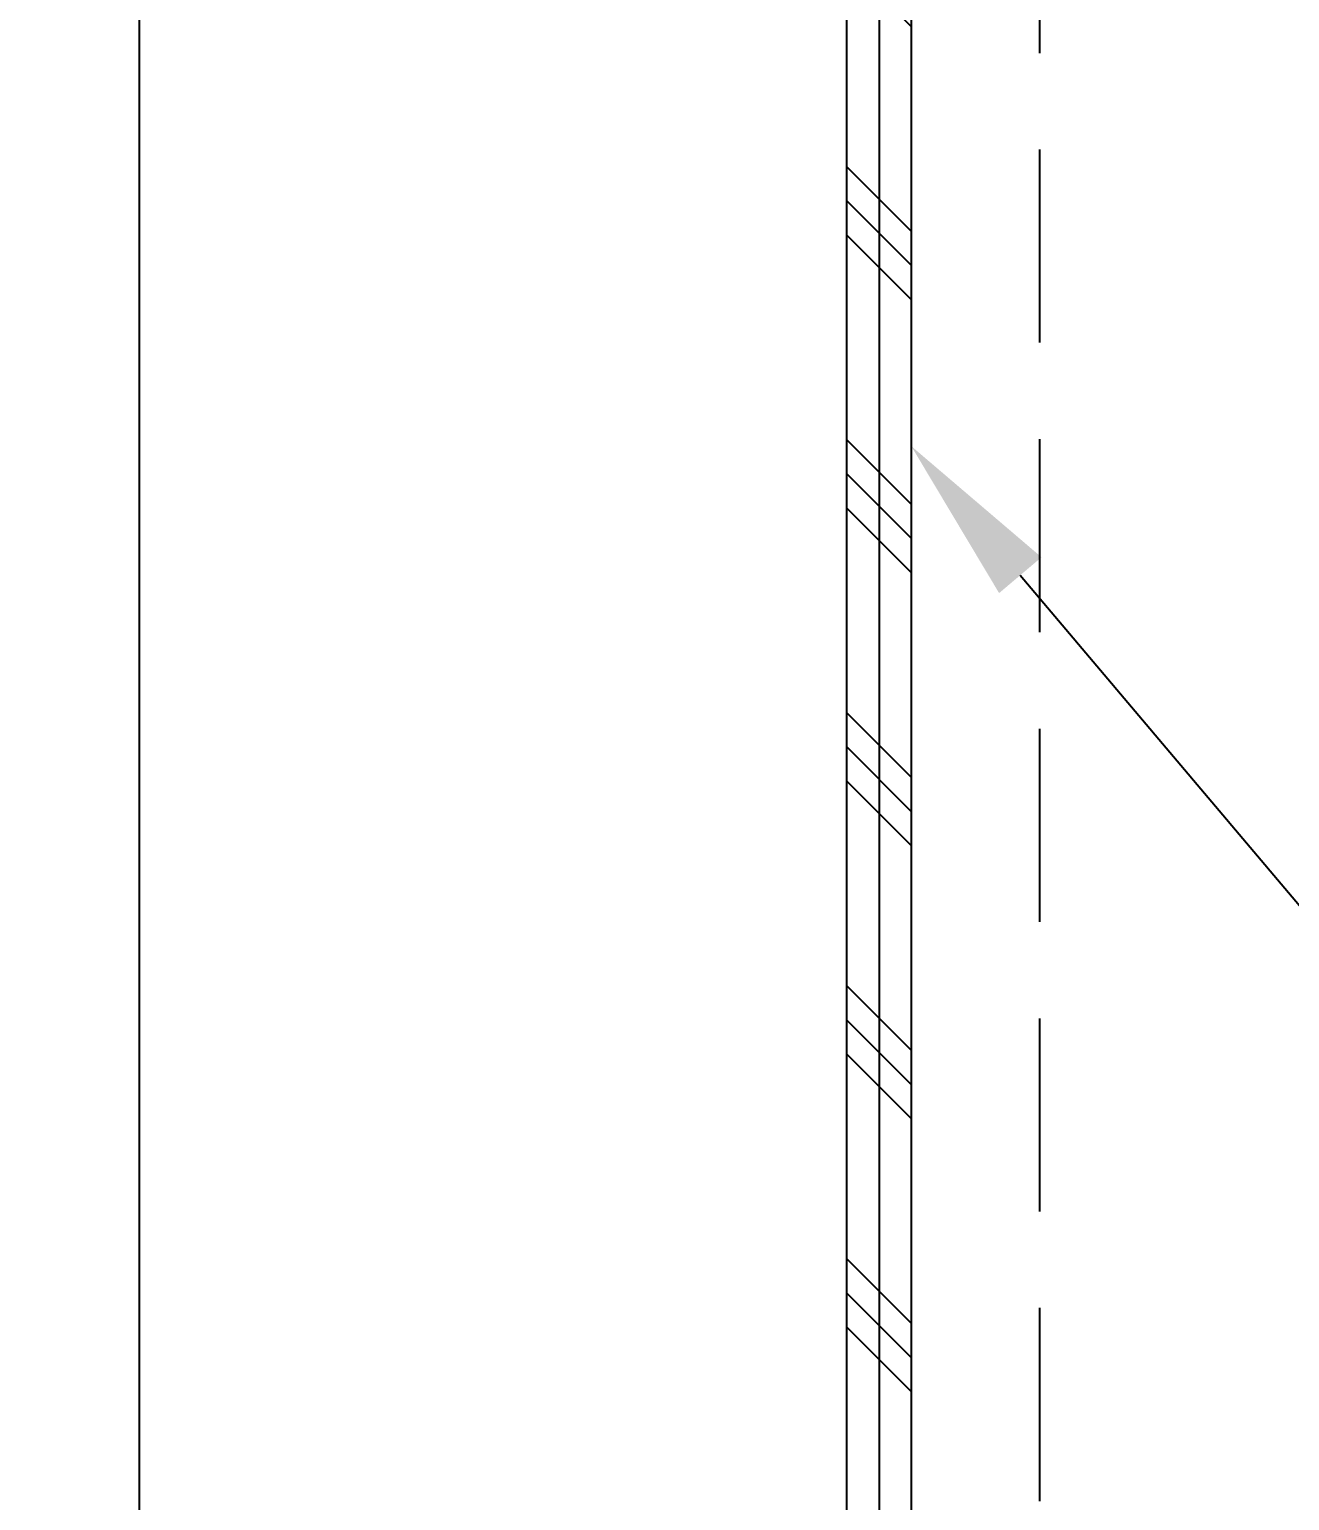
# Model space of a CAD drawing. Header units: inches. Extents: x -2661 to 42767, y -1222 to 9099.
# Drawn here: x 732.23 to 742.02, y 2418.18 to 2429.61 of the extents above; entities that cross this region are included whole.
import ezdxf
from ezdxf import colors
from ezdxf.entities.mleader import LeaderData, LeaderLine
from ezdxf.math import Vec2, Vec3

# ---------------------------------------------------------------- set-up
doc = ezdxf.new("R2010")
doc.units = ezdxf.units.IN
doc.header["$LTSCALE"] = 12
doc.header["$MEASUREMENT"] = 0
doc.linetypes.add('HIDDEN2', pattern=[0.1875, 0.125, -0.0625])
for name, color, linetype in [('S-ANNO-NOTE', 4, 'CONTINUOUS'), ('S-ARCH-FINISHES', 1, 'HIDDEN2'), ('S-WOOD', 3, 'CONTINUOUS')]:
    doc.layers.add(name, color=color, linetype=linetype)
doc.styles.add('Arial', font='arial.ttf', dxfattribs={"width": 0.85})

msp = doc.modelspace()

# ---------------------------------------------------------------- hatches: boundary and pattern name
at = {"layer": 'S-WOOD'}
h = msp.add_hatch(dxfattribs=at)
h.set_pattern_fill('PLAST', color=1, scale=6, angle=-45, style=0)
h.set_pattern_definition([(315, (745.011, 2413.0952), (1.06066, 1.06066), []), (315, (745.1437, 2413.2277), (1.06066, 1.06066), []), (315, (745.2762, 2413.3603), (1.06066, 1.06066), [])])
h.paths.add_polyline_path([(739.07793, 2433.3799), (739.07793, 2400.17972), (738.57793, 2400.17972), (738.57793, 2433.3799)])

# ---------------------------------------------------------------- linework, layer by layer
at = {"layer": 'S-ARCH-FINISHES'}
msp.add_line((740.07793, 2400.17972), (740.07793, 2433.1299), dxfattribs=at)
at = {"layer": 'S-WOOD', "color": 1}
msp.add_line((738.82793, 2433.3799), (738.82793, 2400.17972), dxfattribs=at)
at = {"layer": 'S-WOOD'}
msp.add_lwpolyline([(739.07793, 2433.3799), (739.07793, 2400.17972), (738.57793, 2400.17972), (738.57793, 2433.3799)], close=True, dxfattribs=at)
msp.add_lwpolyline([(738.57793, 2400.17972), (738.57793, 2430.6299), (733.07793, 2430.6299), (733.07793, 2400.17972)], dxfattribs=at)

# ---------------------------------------------------------------- leaders
at = {"layer": 'S-ANNO-NOTE'}
ml = msp.add_multileader_mtext('Standard', dxfattribs=at)
ml.set_content('\\A1;BEVELED 3x NAILER w/ SDS{\\H0.7x;\\S1#4;}"x4" @16"O.C. ', color=4, style='Arial')
ml.set_leader_properties(color=2)
ml.build(insert=Vec2(0, 0))
ml.multileader.update_dxf_attribs({"dogleg_length": 0.125, "arrow_head_size": 1.3125, "scale": 12})
ctx = ml.context
ctx.base_point, ctx.scale, ctx.char_height, ctx.arrow_head_size, ctx.landing_gap_size, ctx.plane_origin = Vec3(789.62031, 2420.93296), 12, 1.125, 1.3125, 1.08, Vec3(240.38596, 2621.79841)
ctx.text_align_type = 2
notes = []
notes.append((ctx, [(0, (1, 1, 0), (807.4237, 2420.93296), (-1, 0), 1.5, [(0, [(816.8656, 2429.47178)], 0, [])])]))
ctx.mtext.insert, ctx.mtext.width, ctx.mtext.defined_height, ctx.mtext.alignment, ctx.mtext.flow_direction = Vec3(804.8437, 2421.66083), 14.2507158, 4.37074, 3, 5
ml = msp.add_multileader_mtext('Standard', dxfattribs=at)
ml.set_content('\\A1;8d BOX NAILS @6"O.C. BOTH SIDES OF PANEL JOINT TOP AND BOTTOM', color=4, style='Arial')
ml.set_leader_properties(color=2)
ml.build(insert=Vec2(0, 0))
ml.multileader.update_dxf_attribs({"dogleg_length": 0.36, "arrow_head_size": 1.3125, "scale": 12})
ctx = ml.context
ctx.base_point, ctx.scale, ctx.char_height, ctx.arrow_head_size, ctx.landing_gap_size, ctx.plane_origin = Vec3(552.14449, 2426.68484), 12, 1.125, 1.3125, 1.08, Vec3(-104.14718, 2730.98342)
notes.append((ctx, [(0, (1, 1, 0), (550.64449, 2426.68484), (1, 0), 1.5, [(0, [(545.09097, 2418.74142)], 0, [])])]))
ctx.mtext.insert, ctx.mtext.width, ctx.mtext.flow_direction = Vec3(553.22449, 2427.25693), 18.6840505, 5
ml = msp.add_multileader_mtext('Standard', dxfattribs=at)
ml.set_content('SHEAR WALL w/ E.N. PER PLAN', color=4, style='Arial')
ml.set_leader_properties(color=2)
ml.build(insert=Vec2(0, 0))
ml.multileader.update_dxf_attribs({"dogleg_length": 0.36, "arrow_head_size": 1.3125, "scale": 12})
ctx = ml.context
ctx.base_point, ctx.scale, ctx.char_height, ctx.arrow_head_size, ctx.landing_gap_size, ctx.plane_origin = Vec3(749.76407, 2415.50646), 12, 1.125, 1.3125, 1.08, Vec3(175.78262, 2722.40766)
notes.append((ctx, [(1, (1, 1, 0), (748.26407, 2415.50646), (1, 0), 1.5, [(0, [(739.07793, 2426.37533)], 0, [])])]))
ctx.mtext.insert, ctx.mtext.width, ctx.mtext.flow_direction = Vec3(750.84407, 2416.06935), 15.1715827, 5
for ctx, leaders in notes:
    for number, flags, end, landing, length, lines in leaders:
        leader = LeaderData()
        leader.index, (leader.has_last_leader_line, leader.has_dogleg_vector, leader.attachment_direction) = number, flags
        leader.last_leader_point, leader.dogleg_vector, leader.dogleg_length = Vec3(end), Vec3(landing), length
        for number, points, colour, breaks in lines:
            line = LeaderLine()
            line.index, line.vertices, line.color, line.breaks = number, Vec3.list(points), colors.encode_raw_color(colour), breaks
            leader.lines.append(line)
        ctx.leaders.append(leader)

doc.saveas('drawing.dxf')
